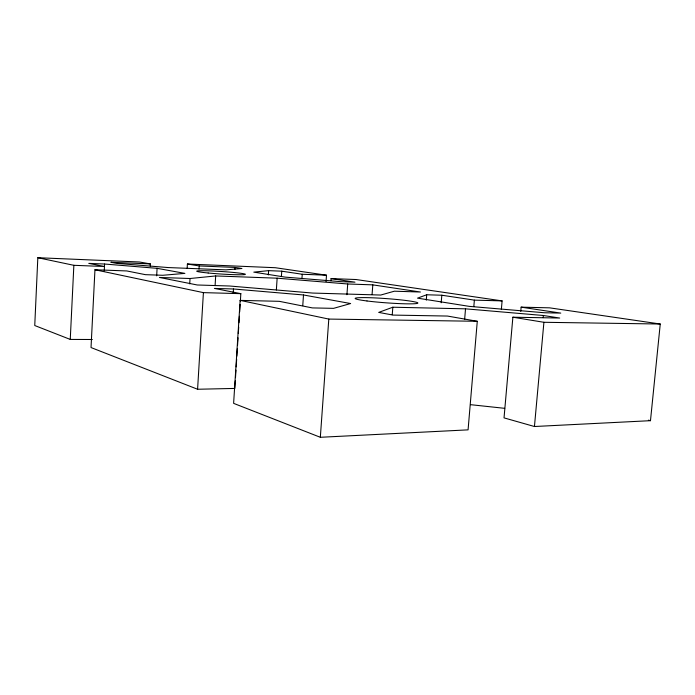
<?xml version="1.0" encoding="UTF-8"?>
<svg xmlns="http://www.w3.org/2000/svg" width="695" height="695" viewBox="0 0 695 695"><rect width="100%" height="100%" fill="white"/><g stroke="black" fill="none" stroke-linecap="round" stroke-linejoin="round"><path stroke-width="1.04" d="M150.242 266.081L150.355 263.918L139.365 261.989L37.825 257.715L34.75 325.529L70.256 339.421L92.339 339.499M70.256 339.421L73.861 265.308L37.825 257.715M73.861 265.308L104.493 266.506L88.786 263.379L104.563 264.022L157.096 268.331L184.879 273.387L162.752 275.281L145.42 274.664L126.785 270.946L94.954 269.756L91.028 347.552L197.589 389.252L234.806 388.427L235.292 380.886M104.276 270.807L104.563 264.022M156.67 275.846L157.096 268.331M187.155 268.279L187.398 264.013L275.272 267.714L326.502 275.203L326.051 281.605M189.726 283.881L190.039 278.513L215.676 275.95L277.149 278.191L347.709 283.986L372.807 284.863L420.432 292.022L394.378 291.196L380.738 295.045L312.654 293.064L229.498 286.001L197.25 284.985L159.424 277.453L190.039 278.513M198.996 269.156L199.187 265.942L187.398 264.013M197.589 389.252L203.409 292.63L94.954 269.756M215.085 285.619L215.676 275.95M233.207 293.299L233.485 288.981L303.498 294.967L350.619 303.541L333.565 308.354L312.35 307.911L279.277 301.326L240.157 300.379L233.616 403.352L320.334 437.285L468.074 429.858L477.283 321.29L447.424 316.051L393.057 315.087L378.706 312.403L392.823 307.216L465.52 308.832L543.36 315.495L559.692 318.041L512.875 317.215L504.031 417.877L534.446 426.513L650.477 420.675L660.25 324.018L549.597 307.842L521.137 307.155L520.764 311.43M234.867 269.564L234.997 267.419L199.187 265.942M235.492 377.654L235.97 370.114M236.178 366.891L236.656 359.35M236.865 356.118L237.343 348.586M237.551 345.354L238.029 337.813M238.298 333.504L238.715 327.05M238.984 322.741L239.393 316.277M239.671 311.968L240.149 304.436M240.357 301.204L240.835 293.664L214.425 288.408L233.485 288.981M268.339 274.933L268.618 270.65L281.753 271.18L302.247 274.256L326.502 275.203M276.358 289.971L277.149 278.191M281.388 276.584L281.753 271.18M301.943 278.573L302.247 274.256M302.759 305.687L303.498 294.967M330.916 280.737L331.072 278.591L355.996 279.52L502.103 300.892L501.356 309.492M320.334 437.285L328.796 319.075L240.157 300.379M346.927 294.715L347.709 283.986M372.077 294.515L372.807 284.863M392.249 314.713L392.823 307.216M426.287 300.144L426.713 294.776L441.812 295.227L474.372 300.127L502.103 300.892M441.195 302.785L441.812 295.227M464.625 319.57L465.52 308.832M473.825 306.599L474.372 300.127M543.16 317.658L543.36 315.495M534.446 426.513L543.907 322.289L660.25 324.018M426.713 294.776L417.53 298.146L469.247 306.365L544.602 312.767L560.769 313.106L521.137 307.155M268.618 270.65L253.788 272.136L285.211 277.123L340.871 281.675L354.971 282.179L331.072 278.591M328.796 319.075L477.283 321.29M203.409 292.63L240.835 293.664M150.355 263.918L110.87 262.284L116.525 263.344L168.147 267.558L225.962 269.868L241.921 268.496L234.997 267.419M470.454 404.664L504.692 408.33M512.875 317.215L543.907 322.289M648.392 420.162L650.477 420.675M208.153 272.996A24.351 1.268 3.7 0 0 245.37 274.369A24.351 1.268 3.7 0 0 209.734 270.894A24.351 1.268 3.7 0 0 208.153 272.996M366.995 300.97A31.518 2.12 4.2 0 0 417.504 303.324A31.518 2.12 4.2 0 0 374.683 297.903A31.518 2.12 4.2 0 0 366.995 300.97"/></g></svg>
